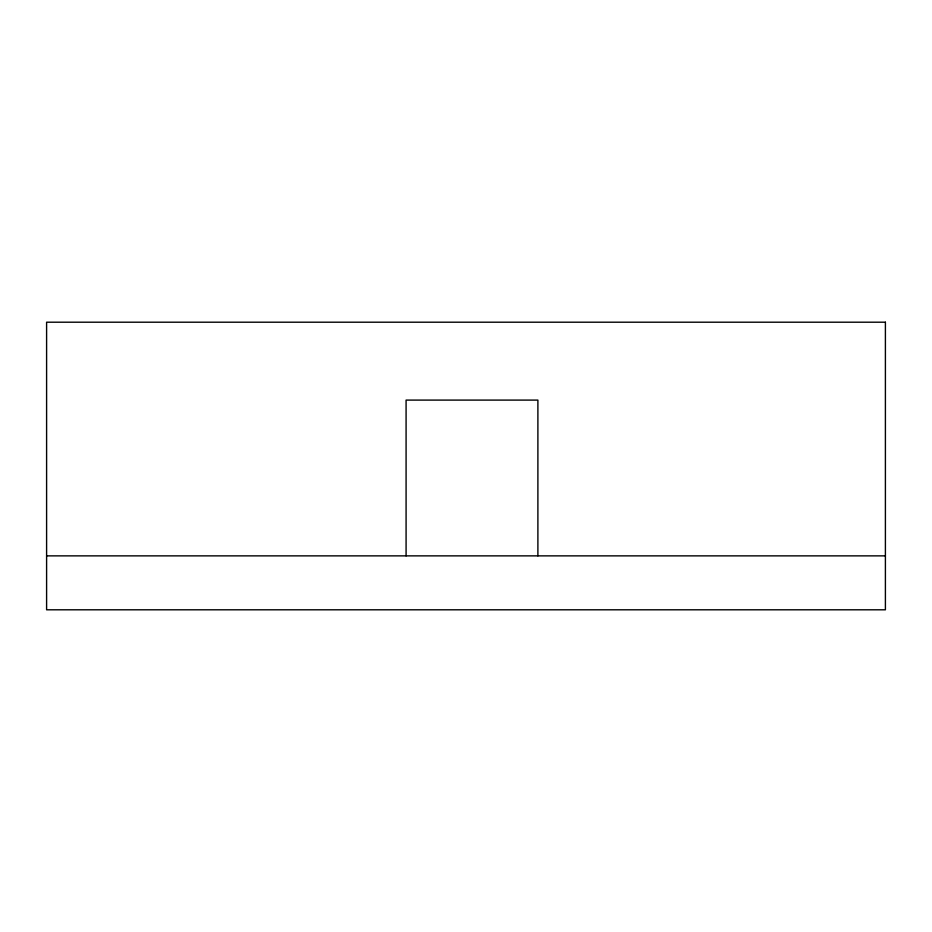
<?xml version="1.0" encoding="UTF-8"?>
<svg xmlns="http://www.w3.org/2000/svg" width="932" height="932" viewBox="0 0 932 932"><rect width="100%" height="100%" fill="white"/><g stroke="black" fill="none" stroke-linecap="round" stroke-linejoin="round"><path stroke-width="1.4" d="M46.6 555.868L885.4 555.868M537.892 555.868L537.892 400.096L406.084 400.096L406.084 555.868M885.4 322.204L46.6 322.204L46.6 609.796L885.4 609.796L885.4 322.204"/></g></svg>
